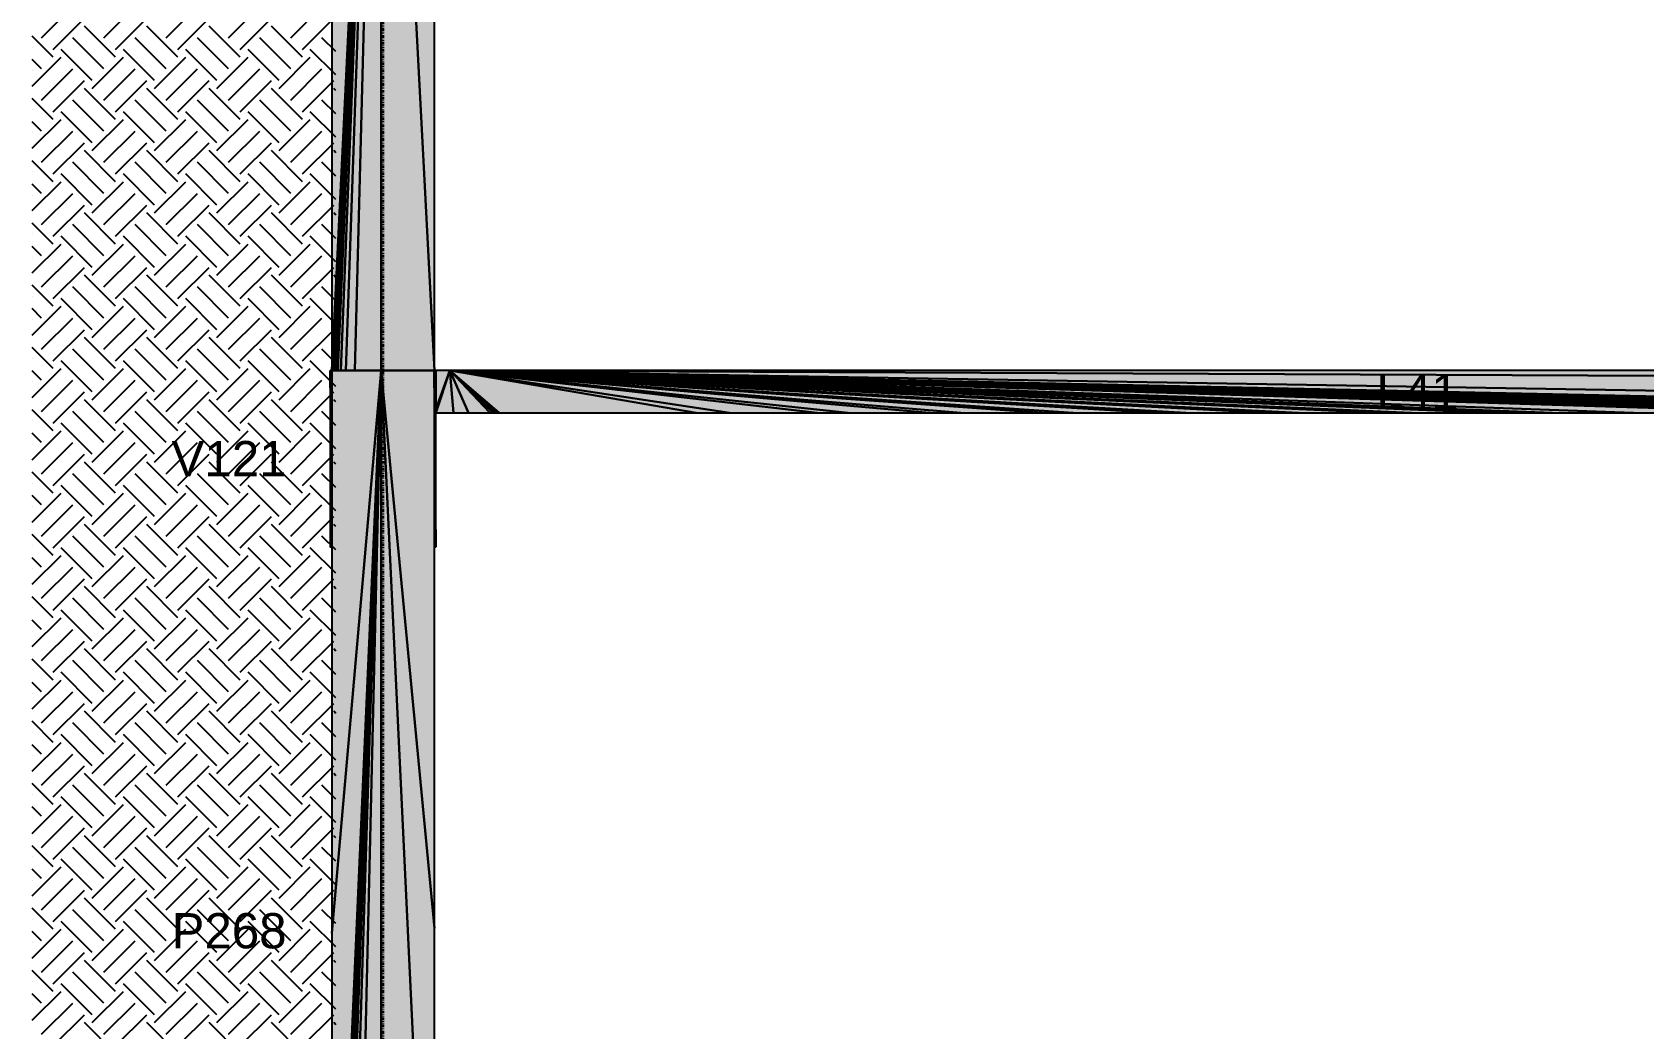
# Model space of a CAD drawing. Extents: x 37185 to 43130, y -8131 to -3926.
# Drawn here: x 40310.1 to 40614.9, y -6174.2 to -5985.7 of the extents above; entities that cross this region are included whole.
import ezdxf

# ---------------------------------------------------------------- set-up
doc = ezdxf.new("R2010")
doc.units = 0
doc.header["$MEASUREMENT"] = 0
doc.linetypes.add('ESTILO_TQS_0004', pattern=[1.12, 0.5, -0.2, 0.01, -0.2, 0.01, -0.2])
for name, color, linetype in [('47', 15, 'CONTINUOUS'), ('52', 3, 'CONTINUOUS'), ('70', 160, 'CONTINUOUS'), ('74', 2, 'CONTINUOUS'), ('96', 252, 'CONTINUOUS')]:
    doc.layers.add(name, color=color, linetype=linetype)
doc.styles.add('TQS_ARIAL', font='arial.ttf')

msp = doc.modelspace()

# ---------------------------------------------------------------- linework, layer by layer
at = {"layer": '47', "linetype": 'Continuous'}
for p, q in [((40311.91, -5986.73), (40317.8, -5980.84)), ((40323.7, -5986.73), (40329.59, -5980.84)), ((40335.48, -5986.73), (40341.37, -5980.84)), ((40347.27, -5986.73), (40353.16, -5980.84)), ((40359.05, -5986.73), (40364.94, -5980.84)), ((40314.12, -5988.94), (40320.01, -5983.05)), ((40325.9, -5990.41), (40320.01, -5984.52)), ((40325.9, -5988.94), (40331.8, -5983.05)), ((40337.69, -5990.41), (40331.8, -5984.52)), ((40337.69, -5988.94), (40343.58, -5983.05)), ((40349.48, -5990.41), (40343.58, -5984.52)), ((40349.48, -5988.94), (40355.37, -5983.05)), ((40361.26, -5990.41), (40355.37, -5984.52)), ((40361.26, -5988.94), (40367.15, -5983.05)), ((40314.12, -5990.41), (40310.14, -5986.43)), ((40310.14, -5988.5), (40310.14, -5988.5)), ((40323.7, -5992.62), (40317.8, -5986.73)), ((40335.48, -5992.62), (40329.59, -5986.73)), ((40347.27, -5992.62), (40341.37, -5986.73)), ((40359.05, -5992.62), (40353.16, -5986.73)), ((40367.57, -5989.36), (40364.94, -5986.73)), ((40310.14, -5995.87), (40315.59, -5990.41)), ((40311.91, -5992.62), (40310.14, -5990.85)), ((40321.49, -5994.83), (40315.59, -5988.94)), ((40321.49, -5996.31), (40327.38, -5990.41)), ((40333.27, -5994.83), (40327.38, -5988.94)), ((40333.27, -5996.31), (40339.16, -5990.41)), ((40345.06, -5994.83), (40339.16, -5988.94)), ((40345.06, -5996.31), (40350.95, -5990.41)), ((40356.84, -5994.83), (40350.95, -5988.94)), ((40356.84, -5996.31), (40362.73, -5990.41)), ((40367.57, -5993.78), (40362.73, -5988.94)), ((40310.14, -5992.92), (40310.14, -5992.92)), ((40311.91, -5998.52), (40317.8, -5992.62)), ((40314.12, -6000.73), (40320.01, -5994.83)), ((40323.7, -5998.52), (40329.59, -5992.62)), ((40325.9, -6000.73), (40331.8, -5994.83)), ((40335.48, -5998.52), (40341.37, -5992.62)), ((40337.69, -6000.73), (40343.58, -5994.83)), ((40347.27, -5998.52), (40353.16, -5992.62)), ((40349.48, -6000.73), (40355.37, -5994.83)), ((40359.05, -5998.52), (40364.94, -5992.62)), ((40361.26, -6000.73), (40367.15, -5994.83)), ((40325.9, -6002.2), (40320.01, -5996.31)), ((40337.69, -6002.2), (40331.8, -5996.31)), ((40349.48, -6002.2), (40343.58, -5996.31)), ((40361.26, -6002.2), (40355.37, -5996.31)), ((40367.57, -5996.72), (40367.15, -5996.31)), ((40314.12, -6002.2), (40310.14, -5998.22)), ((40310.14, -6000.29), (40310.14, -6000.29)), ((40321.49, -6006.62), (40315.59, -6000.73)), ((40323.7, -6004.41), (40317.8, -5998.52)), ((40333.27, -6006.62), (40327.38, -6000.73)), ((40335.48, -6004.41), (40329.59, -5998.52)), ((40345.06, -6006.62), (40339.16, -6000.73)), ((40347.27, -6004.41), (40341.37, -5998.52)), ((40356.84, -6006.62), (40350.95, -6000.73)), ((40359.05, -6004.41), (40353.16, -5998.52)), ((40367.57, -6005.56), (40362.73, -6000.73)), ((40367.57, -6001.14), (40364.94, -5998.52)), ((40310.14, -6007.65), (40315.59, -6002.2)), ((40311.91, -6004.41), (40310.14, -6002.64)), ((40321.49, -6008.09), (40327.38, -6002.2)), ((40333.27, -6008.09), (40339.16, -6002.2)), ((40345.06, -6008.09), (40350.95, -6002.2)), ((40356.84, -6008.09), (40362.73, -6002.2)), ((40310.14, -6004.71), (40310.14, -6004.71)), ((40311.91, -6010.3), (40317.8, -6004.41)), ((40314.12, -6012.51), (40320.01, -6006.62)), ((40323.7, -6010.3), (40329.59, -6004.41)), ((40325.9, -6012.51), (40331.8, -6006.62)), ((40335.48, -6010.3), (40341.37, -6004.41)), ((40337.69, -6012.51), (40343.58, -6006.62)), ((40347.27, -6010.3), (40353.16, -6004.41)), ((40349.48, -6012.51), (40355.37, -6006.62)), ((40359.05, -6010.3), (40364.94, -6004.41)), ((40361.26, -6012.51), (40367.15, -6006.62)), ((40314.12, -6013.98), (40310.14, -6010)), ((40325.9, -6013.98), (40320.01, -6008.09)), ((40337.69, -6013.98), (40331.8, -6008.09)), ((40349.48, -6013.98), (40343.58, -6008.09)), ((40361.26, -6013.98), (40355.37, -6008.09)), ((40367.57, -6008.51), (40367.15, -6008.09)), ((40310.14, -6012.07), (40310.14, -6012.07)), ((40321.49, -6018.4), (40315.59, -6012.51)), ((40323.7, -6016.19), (40317.8, -6010.3)), ((40333.27, -6018.4), (40327.38, -6012.51)), ((40335.48, -6016.19), (40329.59, -6010.3)), ((40345.06, -6018.4), (40339.16, -6012.51)), ((40347.27, -6016.19), (40341.37, -6010.3)), ((40356.84, -6018.4), (40350.95, -6012.51)), ((40359.05, -6016.19), (40353.16, -6010.3)), ((40367.57, -6017.35), (40362.73, -6012.51)), ((40367.57, -6012.93), (40364.94, -6010.3)), ((40310.14, -6019.44), (40315.59, -6013.98)), ((40311.91, -6016.19), (40310.14, -6014.42)), ((40311.91, -6022.09), (40317.8, -6016.19)), ((40321.49, -6019.88), (40327.38, -6013.98)), ((40323.7, -6022.09), (40329.59, -6016.19)), ((40333.27, -6019.88), (40339.16, -6013.98)), ((40335.48, -6022.09), (40341.37, -6016.19)), ((40345.06, -6019.88), (40350.95, -6013.98)), ((40347.27, -6022.09), (40353.16, -6016.19)), ((40356.84, -6019.88), (40362.73, -6013.98)), ((40359.05, -6022.09), (40364.94, -6016.19)), ((40310.14, -6016.49), (40310.14, -6016.49)), ((40314.12, -6024.3), (40320.01, -6018.4)), ((40325.9, -6024.3), (40331.8, -6018.4)), ((40337.69, -6024.3), (40343.58, -6018.4)), ((40349.48, -6024.3), (40355.37, -6018.4)), ((40361.26, -6024.3), (40367.15, -6018.4)), ((40314.12, -6025.77), (40310.14, -6021.79)), ((40323.7, -6027.98), (40317.8, -6022.09)), ((40325.9, -6025.77), (40320.01, -6019.88)), ((40335.48, -6027.98), (40329.59, -6022.09)), ((40337.69, -6025.77), (40331.8, -6019.88)), ((40347.27, -6027.98), (40341.37, -6022.09)), ((40349.48, -6025.77), (40343.58, -6019.88)), ((40359.05, -6027.98), (40353.16, -6022.09)), ((40361.26, -6025.77), (40355.37, -6019.88)), ((40367.57, -6024.71), (40364.94, -6022.09)), ((40367.57, -6020.29), (40367.15, -6019.88)), ((40310.14, -6023.86), (40310.14, -6023.86)), ((40321.49, -6030.19), (40315.59, -6024.3)), ((40333.27, -6030.19), (40327.38, -6024.3)), ((40345.06, -6030.19), (40339.16, -6024.3)), ((40356.84, -6030.19), (40350.95, -6024.3)), ((40367.57, -6029.13), (40362.73, -6024.3)), ((40310.14, -6031.22), (40315.59, -6025.77)), ((40311.91, -6027.98), (40310.14, -6026.21)), ((40310.14, -6028.28), (40310.14, -6028.28)), ((40311.91, -6033.87), (40317.8, -6027.98)), ((40321.49, -6031.66), (40327.38, -6025.77)), ((40323.7, -6033.87), (40329.59, -6027.98)), ((40333.27, -6031.66), (40339.16, -6025.77)), ((40335.48, -6033.87), (40341.37, -6027.98)), ((40345.06, -6031.66), (40350.95, -6025.77)), ((40347.27, -6033.87), (40353.16, -6027.98)), ((40356.84, -6031.66), (40362.73, -6025.77)), ((40359.05, -6033.87), (40364.94, -6027.98)), ((40314.12, -6036.08), (40320.01, -6030.19)), ((40325.9, -6036.08), (40331.8, -6030.19)), ((40337.69, -6036.08), (40343.58, -6030.19)), ((40349.48, -6036.08), (40355.37, -6030.19)), ((40361.26, -6036.08), (40367.15, -6030.19)), ((40314.12, -6037.55), (40310.14, -6033.57)), ((40323.7, -6039.76), (40317.8, -6033.87)), ((40325.9, -6037.55), (40320.01, -6031.66)), ((40335.48, -6039.76), (40329.59, -6033.87)), ((40337.69, -6037.55), (40331.8, -6031.66)), ((40347.27, -6039.76), (40341.37, -6033.87)), ((40349.48, -6037.55), (40343.58, -6031.66)), ((40359.05, -6039.76), (40353.16, -6033.87)), ((40361.26, -6037.55), (40355.37, -6031.66)), ((40367.57, -6036.5), (40364.94, -6033.87)), ((40367.57, -6032.08), (40367.15, -6031.66)), ((40310.14, -6035.64), (40310.14, -6035.64)), ((40310.14, -6043.01), (40315.59, -6037.55)), ((40321.49, -6041.97), (40315.59, -6036.08)), ((40321.49, -6043.45), (40327.38, -6037.55)), ((40333.27, -6041.97), (40327.38, -6036.08)), ((40333.27, -6043.45), (40339.16, -6037.55)), ((40345.06, -6041.97), (40339.16, -6036.08)), ((40345.06, -6043.45), (40350.95, -6037.55)), ((40356.84, -6041.97), (40350.95, -6036.08)), ((40356.84, -6043.45), (40362.73, -6037.55)), ((40367.57, -6040.92), (40362.73, -6036.08)), ((40311.91, -6039.76), (40310.14, -6037.99)), ((40310.14, -6040.06), (40310.14, -6040.06)), ((40311.91, -6045.66), (40317.8, -6039.76)), ((40323.7, -6045.66), (40329.59, -6039.76)), ((40335.48, -6045.66), (40341.37, -6039.76)), ((40347.27, -6045.66), (40353.16, -6039.76)), ((40359.05, -6045.66), (40364.94, -6039.76)), ((40314.12, -6047.87), (40320.01, -6041.97)), ((40325.9, -6049.34), (40320.01, -6043.45)), ((40325.9, -6047.87), (40331.8, -6041.97)), ((40337.69, -6049.34), (40331.8, -6043.45)), ((40337.69, -6047.87), (40343.58, -6041.97)), ((40349.48, -6049.34), (40343.58, -6043.45)), ((40349.48, -6047.87), (40355.37, -6041.97)), ((40361.26, -6049.34), (40355.37, -6043.45)), ((40361.26, -6047.87), (40367.15, -6041.97)), ((40367.57, -6043.86), (40367.15, -6043.45)), ((40314.12, -6049.34), (40310.14, -6045.36)), ((40323.7, -6051.55), (40317.8, -6045.66)), ((40335.48, -6051.55), (40329.59, -6045.66)), ((40347.27, -6051.55), (40341.37, -6045.66)), ((40359.05, -6051.55), (40353.16, -6045.66)), ((40367.57, -6048.28), (40364.94, -6045.66)), ((40310.14, -6047.43), (40310.14, -6047.43)), ((40310.14, -6054.79), (40315.59, -6049.34)), ((40311.91, -6051.55), (40310.14, -6049.78)), ((40321.49, -6053.76), (40315.59, -6047.87)), ((40321.49, -6055.23), (40327.38, -6049.34)), ((40333.27, -6053.76), (40327.38, -6047.87)), ((40333.27, -6055.23), (40339.16, -6049.34)), ((40345.06, -6053.76), (40339.16, -6047.87)), ((40345.06, -6055.23), (40350.95, -6049.34)), ((40356.84, -6053.76), (40350.95, -6047.87)), ((40356.84, -6055.23), (40362.73, -6049.34)), ((40367.57, -6052.7), (40362.73, -6047.87)), ((40310.14, -6051.85), (40310.14, -6051.85)), ((40311.91, -6057.44), (40317.8, -6051.55)), ((40323.7, -6057.44), (40329.59, -6051.55)), ((40335.48, -6057.44), (40341.37, -6051.55)), ((40347.27, -6057.44), (40353.16, -6051.55)), ((40359.05, -6057.44), (40364.94, -6051.55)), ((40314.12, -6059.65), (40320.01, -6053.76)), ((40325.9, -6061.12), (40320.01, -6055.23)), ((40325.9, -6059.65), (40331.8, -6053.76)), ((40337.69, -6061.12), (40331.8, -6055.23)), ((40337.69, -6059.65), (40343.58, -6053.76)), ((40349.48, -6061.12), (40343.58, -6055.23)), ((40349.48, -6059.65), (40355.37, -6053.76)), ((40361.26, -6061.12), (40355.37, -6055.23)), ((40361.26, -6059.65), (40367.15, -6053.76)), ((40367.57, -6055.65), (40367.15, -6055.23)), ((40314.12, -6061.12), (40310.14, -6057.14)), ((40323.7, -6063.33), (40317.8, -6057.44)), ((40335.48, -6063.33), (40329.59, -6057.44)), ((40347.27, -6063.33), (40341.37, -6057.44)), ((40359.05, -6063.33), (40353.16, -6057.44)), ((40367.57, -6060.07), (40364.94, -6057.44)), ((40310.14, -6059.21), (40310.14, -6059.21)), ((40310.14, -6066.58), (40315.59, -6061.12)), ((40311.91, -6063.33), (40310.14, -6061.56)), ((40321.49, -6065.54), (40315.59, -6059.65)), ((40321.49, -6067.02), (40327.38, -6061.12)), ((40333.27, -6065.54), (40327.38, -6059.65)), ((40333.27, -6067.02), (40339.16, -6061.12)), ((40345.06, -6065.54), (40339.16, -6059.65)), ((40345.06, -6067.02), (40350.95, -6061.12)), ((40356.84, -6065.54), (40350.95, -6059.65)), ((40356.84, -6067.02), (40362.73, -6061.12)), ((40367.57, -6064.49), (40362.73, -6059.65)), ((40310.14, -6063.63), (40310.14, -6063.63)), ((40311.91, -6069.23), (40317.8, -6063.33)), ((40323.7, -6069.23), (40329.59, -6063.33)), ((40335.48, -6069.23), (40341.37, -6063.33)), ((40347.27, -6069.23), (40353.16, -6063.33)), ((40359.05, -6069.23), (40364.94, -6063.33)), ((40314.12, -6071.44), (40320.01, -6065.54)), ((40325.9, -6072.91), (40320.01, -6067.02)), ((40325.9, -6071.44), (40331.8, -6065.54)), ((40337.69, -6072.91), (40331.8, -6067.02)), ((40337.69, -6071.44), (40343.58, -6065.54)), ((40349.48, -6072.91), (40343.58, -6067.02)), ((40349.48, -6071.44), (40355.37, -6065.54)), ((40361.26, -6072.91), (40355.37, -6067.02)), ((40361.26, -6071.44), (40367.15, -6065.54)), ((40367.57, -6067.43), (40367.15, -6067.02)), ((40314.12, -6072.91), (40310.14, -6068.93)), ((40310.14, -6071), (40310.14, -6071)), ((40323.7, -6075.12), (40317.8, -6069.23)), ((40335.48, -6075.12), (40329.59, -6069.23)), ((40347.27, -6075.12), (40341.37, -6069.23)), ((40359.05, -6075.12), (40353.16, -6069.23)), ((40367.57, -6071.85), (40364.94, -6069.23)), ((40310.14, -6078.36), (40315.59, -6072.91)), ((40311.91, -6075.12), (40310.14, -6073.35)), ((40321.49, -6077.33), (40315.59, -6071.44)), ((40321.49, -6078.8), (40327.38, -6072.91)), ((40333.27, -6077.33), (40327.38, -6071.44)), ((40333.27, -6078.8), (40339.16, -6072.91)), ((40345.06, -6077.33), (40339.16, -6071.44)), ((40345.06, -6078.8), (40350.95, -6072.91)), ((40356.84, -6077.33), (40350.95, -6071.44)), ((40356.84, -6078.8), (40362.73, -6072.91)), ((40367.57, -6076.27), (40362.73, -6071.44)), ((40310.14, -6075.42), (40310.14, -6075.42)), ((40311.91, -6081.01), (40317.8, -6075.12)), ((40323.7, -6081.01), (40329.59, -6075.12)), ((40335.48, -6081.01), (40341.37, -6075.12)), ((40347.27, -6081.01), (40353.16, -6075.12)), ((40359.05, -6081.01), (40364.94, -6075.12)), ((40314.12, -6083.22), (40320.01, -6077.33)), ((40325.9, -6084.69), (40320.01, -6078.8)), ((40325.9, -6083.22), (40331.8, -6077.33)), ((40337.69, -6084.69), (40331.8, -6078.8)), ((40337.69, -6083.22), (40343.58, -6077.33)), ((40349.48, -6084.69), (40343.58, -6078.8)), ((40349.48, -6083.22), (40355.37, -6077.33)), ((40361.26, -6084.69), (40355.37, -6078.8)), ((40361.26, -6083.22), (40367.15, -6077.33)), ((40367.57, -6079.22), (40367.15, -6078.8)), ((40314.12, -6084.69), (40310.14, -6080.71)), ((40310.14, -6082.78), (40310.14, -6082.78)), ((40321.49, -6089.11), (40315.59, -6083.22)), ((40323.7, -6086.9), (40317.8, -6081.01)), ((40333.27, -6089.11), (40327.38, -6083.22)), ((40335.48, -6086.9), (40329.59, -6081.01)), ((40345.06, -6089.11), (40339.16, -6083.22)), ((40347.27, -6086.9), (40341.37, -6081.01)), ((40356.84, -6089.11), (40350.95, -6083.22)), ((40359.05, -6086.9), (40353.16, -6081.01)), ((40367.57, -6088.06), (40362.73, -6083.22)), ((40367.57, -6083.64), (40364.94, -6081.01)), ((40310.14, -6090.15), (40315.59, -6084.69)), ((40311.91, -6086.9), (40310.14, -6085.13)), ((40321.49, -6090.59), (40327.38, -6084.69)), ((40333.27, -6090.59), (40339.16, -6084.69)), ((40345.06, -6090.59), (40350.95, -6084.69)), ((40356.84, -6090.59), (40362.73, -6084.69)), ((40310.14, -6087.2), (40310.14, -6087.2)), ((40311.91, -6092.8), (40317.8, -6086.9)), ((40314.12, -6095.01), (40320.01, -6089.11)), ((40323.7, -6092.8), (40329.59, -6086.9)), ((40325.9, -6095.01), (40331.8, -6089.11)), ((40335.48, -6092.8), (40341.37, -6086.9)), ((40337.69, -6095.01), (40343.58, -6089.11)), ((40347.27, -6092.8), (40353.16, -6086.9)), ((40349.48, -6095.01), (40355.37, -6089.11)), ((40359.05, -6092.8), (40364.94, -6086.9)), ((40361.26, -6095.01), (40367.15, -6089.11)), ((40325.9, -6096.48), (40320.01, -6090.59)), ((40337.69, -6096.48), (40331.8, -6090.59)), ((40349.48, -6096.48), (40343.58, -6090.59)), ((40361.26, -6096.48), (40355.37, -6090.59)), ((40367.57, -6091), (40367.15, -6090.59)), ((40314.12, -6096.48), (40310.14, -6092.5)), ((40310.14, -6094.57), (40310.14, -6094.57)), ((40321.49, -6100.9), (40315.59, -6095.01)), ((40323.7, -6098.69), (40317.8, -6092.8)), ((40333.27, -6100.9), (40327.38, -6095.01)), ((40335.48, -6098.69), (40329.59, -6092.8)), ((40345.06, -6100.9), (40339.16, -6095.01)), ((40347.27, -6098.69), (40341.37, -6092.8)), ((40356.84, -6100.9), (40350.95, -6095.01)), ((40359.05, -6098.69), (40353.16, -6092.8)), ((40367.57, -6099.84), (40362.73, -6095.01)), ((40367.57, -6095.42), (40364.94, -6092.8)), ((40310.14, -6101.93), (40315.59, -6096.48)), ((40311.91, -6098.69), (40310.14, -6096.92)), ((40321.49, -6102.37), (40327.38, -6096.48)), ((40333.27, -6102.37), (40339.16, -6096.48)), ((40345.06, -6102.37), (40350.95, -6096.48)), ((40356.84, -6102.37), (40362.73, -6096.48)), ((40310.14, -6098.99), (40310.14, -6098.99)), ((40311.91, -6104.58), (40317.8, -6098.69)), ((40314.12, -6106.79), (40320.01, -6100.9)), ((40323.7, -6104.58), (40329.59, -6098.69)), ((40325.9, -6106.79), (40331.8, -6100.9)), ((40335.48, -6104.58), (40341.37, -6098.69)), ((40337.69, -6106.79), (40343.58, -6100.9)), ((40347.27, -6104.58), (40353.16, -6098.69)), ((40349.48, -6106.79), (40355.37, -6100.9)), ((40359.05, -6104.58), (40364.94, -6098.69)), ((40361.26, -6106.79), (40367.15, -6100.9)), ((40314.12, -6108.26), (40310.14, -6104.28)), ((40323.7, -6110.47), (40317.8, -6104.58)), ((40325.9, -6108.26), (40320.01, -6102.37)), ((40335.48, -6110.47), (40329.59, -6104.58)), ((40337.69, -6108.26), (40331.8, -6102.37)), ((40347.27, -6110.47), (40341.37, -6104.58)), ((40349.48, -6108.26), (40343.58, -6102.37)), ((40359.05, -6110.47), (40353.16, -6104.58)), ((40361.26, -6108.26), (40355.37, -6102.37)), ((40367.57, -6107.21), (40364.94, -6104.58)), ((40367.57, -6102.79), (40367.15, -6102.37)), ((40310.14, -6106.35), (40310.14, -6106.35)), ((40321.49, -6112.68), (40315.59, -6106.79)), ((40333.27, -6112.68), (40327.38, -6106.79)), ((40345.06, -6112.68), (40339.16, -6106.79)), ((40356.84, -6112.68), (40350.95, -6106.79)), ((40367.57, -6111.63), (40362.73, -6106.79)), ((40310.14, -6113.72), (40315.59, -6108.26)), ((40311.91, -6110.47), (40310.14, -6108.7)), ((40311.91, -6116.37), (40317.8, -6110.47)), ((40321.49, -6114.16), (40327.38, -6108.26)), ((40323.7, -6116.37), (40329.59, -6110.47)), ((40333.27, -6114.16), (40339.16, -6108.26)), ((40335.48, -6116.37), (40341.37, -6110.47)), ((40345.06, -6114.16), (40350.95, -6108.26)), ((40347.27, -6116.37), (40353.16, -6110.47)), ((40356.84, -6114.16), (40362.73, -6108.26)), ((40359.05, -6116.37), (40364.94, -6110.47)), ((40310.14, -6110.77), (40310.14, -6110.77)), ((40314.12, -6118.58), (40320.01, -6112.68)), ((40325.9, -6118.58), (40331.8, -6112.68)), ((40337.69, -6118.58), (40343.58, -6112.68)), ((40349.48, -6118.58), (40355.37, -6112.68)), ((40361.26, -6118.58), (40367.15, -6112.68)), ((40314.12, -6120.05), (40310.14, -6116.07)), ((40323.7, -6122.26), (40317.8, -6116.37)), ((40325.9, -6120.05), (40320.01, -6114.16)), ((40335.48, -6122.26), (40329.59, -6116.37)), ((40337.69, -6120.05), (40331.8, -6114.16)), ((40347.27, -6122.26), (40341.37, -6116.37)), ((40349.48, -6120.05), (40343.58, -6114.16)), ((40359.05, -6122.26), (40353.16, -6116.37)), ((40361.26, -6120.05), (40355.37, -6114.16)), ((40367.57, -6118.99), (40364.94, -6116.37)), ((40367.57, -6114.57), (40367.15, -6114.16)), ((40310.14, -6118.14), (40310.14, -6118.14)), ((40321.49, -6124.47), (40315.59, -6118.58)), ((40333.27, -6124.47), (40327.38, -6118.58)), ((40345.06, -6124.47), (40339.16, -6118.58)), ((40356.84, -6124.47), (40350.95, -6118.58)), ((40367.57, -6123.41), (40362.73, -6118.58)), ((40310.14, -6125.5), (40315.59, -6120.05)), ((40311.91, -6122.26), (40310.14, -6120.49)), ((40310.14, -6122.56), (40310.14, -6122.56)), ((40311.91, -6128.15), (40317.8, -6122.26)), ((40321.49, -6125.94), (40327.38, -6120.05)), ((40323.7, -6128.15), (40329.59, -6122.26)), ((40333.27, -6125.94), (40339.16, -6120.05)), ((40335.48, -6128.15), (40341.37, -6122.26)), ((40345.06, -6125.94), (40350.95, -6120.05)), ((40347.27, -6128.15), (40353.16, -6122.26)), ((40356.84, -6125.94), (40362.73, -6120.05)), ((40359.05, -6128.15), (40364.94, -6122.26)), ((40314.12, -6130.36), (40320.01, -6124.47)), ((40325.9, -6131.84), (40320.01, -6125.94)), ((40325.9, -6130.36), (40331.8, -6124.47)), ((40337.69, -6131.84), (40331.8, -6125.94)), ((40337.69, -6130.36), (40343.58, -6124.47)), ((40349.48, -6131.84), (40343.58, -6125.94)), ((40349.48, -6130.36), (40355.37, -6124.47)), ((40361.26, -6131.84), (40355.37, -6125.94)), ((40361.26, -6130.36), (40367.15, -6124.47)), ((40367.57, -6126.36), (40367.15, -6125.94)), ((40314.12, -6131.84), (40310.14, -6127.85)), ((40323.7, -6134.04), (40317.8, -6128.15)), ((40335.48, -6134.04), (40329.59, -6128.15)), ((40347.27, -6134.04), (40341.37, -6128.15)), ((40359.05, -6134.04), (40353.16, -6128.15)), ((40367.57, -6130.78), (40364.94, -6128.15)), ((40310.14, -6129.92), (40310.14, -6129.92)), ((40310.14, -6137.29), (40315.59, -6131.84)), ((40321.49, -6136.25), (40315.59, -6130.36)), ((40321.49, -6137.73), (40327.38, -6131.84)), ((40333.27, -6136.25), (40327.38, -6130.36)), ((40333.27, -6137.73), (40339.16, -6131.84)), ((40345.06, -6136.25), (40339.16, -6130.36)), ((40345.06, -6137.73), (40350.95, -6131.84)), ((40356.84, -6136.25), (40350.95, -6130.36)), ((40356.84, -6137.73), (40362.73, -6131.84)), ((40367.57, -6135.2), (40362.73, -6130.36)), ((40311.91, -6134.04), (40310.14, -6132.27)), ((40310.14, -6134.34), (40310.14, -6134.34)), ((40311.91, -6139.94), (40317.8, -6134.04)), ((40323.7, -6139.94), (40329.59, -6134.04)), ((40335.48, -6139.94), (40341.37, -6134.04)), ((40347.27, -6139.94), (40353.16, -6134.04)), ((40359.05, -6139.94), (40364.94, -6134.04)), ((40314.12, -6142.15), (40320.01, -6136.25)), ((40325.9, -6143.62), (40320.01, -6137.73)), ((40325.9, -6142.15), (40331.8, -6136.25)), ((40337.69, -6143.62), (40331.8, -6137.73)), ((40337.69, -6142.15), (40343.58, -6136.25)), ((40349.48, -6143.62), (40343.58, -6137.73)), ((40349.48, -6142.15), (40355.37, -6136.25)), ((40361.26, -6143.62), (40355.37, -6137.73)), ((40361.26, -6142.15), (40367.15, -6136.25)), ((40367.57, -6138.14), (40367.15, -6137.73)), ((40314.12, -6143.62), (40310.14, -6139.64)), ((40323.7, -6145.83), (40317.8, -6139.94)), ((40335.48, -6145.83), (40329.59, -6139.94)), ((40347.27, -6145.83), (40341.37, -6139.94)), ((40359.05, -6145.83), (40353.16, -6139.94)), ((40367.57, -6142.56), (40364.94, -6139.94)), ((40310.14, -6141.71), (40310.14, -6141.71)), ((40310.14, -6149.07), (40315.59, -6143.62)), ((40311.91, -6145.83), (40310.14, -6144.06)), ((40321.49, -6148.04), (40315.59, -6142.15)), ((40321.49, -6149.51), (40327.38, -6143.62)), ((40333.27, -6148.04), (40327.38, -6142.15)), ((40333.27, -6149.51), (40339.16, -6143.62)), ((40345.06, -6148.04), (40339.16, -6142.15)), ((40345.06, -6149.51), (40350.95, -6143.62)), ((40356.84, -6148.04), (40350.95, -6142.15)), ((40356.84, -6149.51), (40362.73, -6143.62)), ((40367.57, -6146.98), (40362.73, -6142.15)), ((40310.14, -6146.13), (40310.14, -6146.13)), ((40311.91, -6151.72), (40317.8, -6145.83)), ((40323.7, -6151.72), (40329.59, -6145.83)), ((40335.48, -6151.72), (40341.37, -6145.83)), ((40347.27, -6151.72), (40353.16, -6145.83)), ((40359.05, -6151.72), (40364.94, -6145.83)), ((40314.12, -6153.93), (40320.01, -6148.04)), ((40325.9, -6155.41), (40320.01, -6149.51)), ((40325.9, -6153.93), (40331.8, -6148.04)), ((40337.69, -6155.41), (40331.8, -6149.51)), ((40337.69, -6153.93), (40343.58, -6148.04)), ((40349.48, -6155.41), (40343.58, -6149.51)), ((40349.48, -6153.93), (40355.37, -6148.04)), ((40361.26, -6155.41), (40355.37, -6149.51)), ((40361.26, -6153.93), (40367.15, -6148.04)), ((40367.57, -6149.93), (40367.15, -6149.51)), ((40314.12, -6155.41), (40310.14, -6151.42)), ((40323.7, -6157.61), (40317.8, -6151.72)), ((40335.48, -6157.61), (40329.59, -6151.72)), ((40347.27, -6157.61), (40341.37, -6151.72)), ((40359.05, -6157.61), (40353.16, -6151.72)), ((40367.57, -6154.35), (40364.94, -6151.72)), ((40310.14, -6153.49), (40310.14, -6153.49)), ((40310.14, -6160.86), (40315.59, -6155.41)), ((40311.91, -6157.61), (40310.14, -6155.84)), ((40321.49, -6159.82), (40315.59, -6153.93)), ((40321.49, -6161.3), (40327.38, -6155.41)), ((40333.27, -6159.82), (40327.38, -6153.93)), ((40333.27, -6161.3), (40339.16, -6155.41)), ((40345.06, -6159.82), (40339.16, -6153.93)), ((40345.06, -6161.3), (40350.95, -6155.41)), ((40356.84, -6159.82), (40350.95, -6153.93)), ((40356.84, -6161.3), (40362.73, -6155.41)), ((40367.57, -6158.77), (40362.73, -6153.93)), ((40310.14, -6157.91), (40310.14, -6157.91)), ((40311.91, -6163.51), (40317.8, -6157.61)), ((40323.7, -6163.51), (40329.59, -6157.61)), ((40335.48, -6163.51), (40341.37, -6157.61)), ((40347.27, -6163.51), (40353.16, -6157.61)), ((40359.05, -6163.51), (40364.94, -6157.61)), ((40314.12, -6165.72), (40320.01, -6159.82)), ((40325.9, -6167.19), (40320.01, -6161.3)), ((40325.9, -6165.72), (40331.8, -6159.82)), ((40337.69, -6167.19), (40331.8, -6161.3)), ((40337.69, -6165.72), (40343.58, -6159.82)), ((40349.48, -6167.19), (40343.58, -6161.3)), ((40349.48, -6165.72), (40355.37, -6159.82)), ((40361.26, -6167.19), (40355.37, -6161.3)), ((40361.26, -6165.72), (40367.15, -6159.82)), ((40367.57, -6161.71), (40367.15, -6161.3)), ((40314.12, -6167.19), (40310.14, -6163.21)), ((40310.14, -6165.28), (40310.14, -6165.28)), ((40323.7, -6169.4), (40317.8, -6163.51)), ((40335.48, -6169.4), (40329.59, -6163.51)), ((40347.27, -6169.4), (40341.37, -6163.51)), ((40359.05, -6169.4), (40353.16, -6163.51)), ((40367.57, -6166.13), (40364.94, -6163.51)), ((40310.14, -6172.64), (40315.59, -6167.19)), ((40311.91, -6169.4), (40310.14, -6167.63)), ((40321.49, -6171.61), (40315.59, -6165.72)), ((40321.49, -6173.08), (40327.38, -6167.19)), ((40333.27, -6171.61), (40327.38, -6165.72)), ((40333.27, -6173.08), (40339.16, -6167.19)), ((40345.06, -6171.61), (40339.16, -6165.72)), ((40345.06, -6173.08), (40350.95, -6167.19)), ((40356.84, -6171.61), (40350.95, -6165.72)), ((40356.84, -6173.08), (40362.73, -6167.19)), ((40367.57, -6170.55), (40362.73, -6165.72)), ((40310.14, -6169.7), (40310.14, -6169.7)), ((40311.91, -6175.29), (40317.8, -6169.4)), ((40314.12, -6177.5), (40320.01, -6171.61)), ((40323.7, -6175.29), (40329.59, -6169.4)), ((40325.9, -6177.5), (40331.8, -6171.61)), ((40335.48, -6175.29), (40341.37, -6169.4)), ((40337.69, -6177.5), (40343.58, -6171.61)), ((40347.27, -6175.29), (40353.16, -6169.4)), ((40349.48, -6177.5), (40355.37, -6171.61)), ((40359.05, -6175.29), (40364.94, -6169.4)), ((40361.26, -6177.5), (40367.15, -6171.61)), ((40325.9, -6178.98), (40320.01, -6173.08)), ((40337.69, -6178.98), (40331.8, -6173.08)), ((40349.48, -6178.98), (40343.58, -6173.08)), ((40361.26, -6178.98), (40355.37, -6173.08)), ((40367.57, -6173.5), (40367.15, -6173.08))]:
    msp.add_line(p, q, dxfattribs=at)
at = {"layer": '52', "linetype": 'Continuous'}
for points in [[(40366.8, -5891.03), (40366.8, -5954.13), (40366.8, -6049.7), (40366.8, -6062.79), (40366.8, -6083.03)], [(40386.19, -6083.03), (40386.19, -6053.48), (40386.19, -6049.98), (40386.19, -6049.94), (40386.19, -6049.7), (40386.19, -5953.27), (40386.19, -5891.03)], [(40366.5, -6049.7), (40366.49, -6083.03)], [(40366.8, -6049.7), (40366.5, -6049.7)], [(40366.83, -6083.03), (40366.83, -6064.53), (40366.83, -6049.7)], [(40386.16, -6049.7), (40386.16, -6068.2), (40386.16, -6083.03)], [(41519.62, -6049.7), (41321.2, -6049.7), (41315.53, -6049.7), (41308.53, -6049.7), (41300.85, -6049.7), (40961.2, -6049.7), (40948.53, -6049.7), (40774.86, -6049.7), (40762.2, -6049.7), (40389.13, -6049.7), (40386.49, -6049.7), (40386.19, -6049.7)], [(40386.49, -6083.03), (40386.49, -6057.7)], [(40386.49, -6057.7), (40389.79, -6057.7), (40392.63, -6057.7), (40396.69, -6057.7), (40397.18, -6057.7), (40397.58, -6057.7), (40397.91, -6057.7), (40398.19, -6057.7), (40398.45, -6057.7), (40435.68, -6057.7), (40441.99, -6057.7), (40458.57, -6057.7), (40464.44, -6057.7), (40479.86, -6057.7), (40485.73, -6057.7), (40501.15, -6057.7), (40507.02, -6057.7), (40522.45, -6057.7), (40528.31, -6057.7), (40543.74, -6057.7), (40549.61, -6057.7), (40565.03, -6057.7), (40570.9, -6057.7), (40586.32, -6057.7), (40591.7, -6057.7), (40597.56, -6057.7), (40612.99, -6057.7), (40646.11, -6057.7)], [(40366.49, -6083.03), (40366.8, -6083.03), (40366.83, -6083.03)], [(40366.8, -6083.03), (40366.8, -6156.18), (40366.8, -6261.7)], [(40386.16, -6083.03), (40386.19, -6083.03), (40386.49, -6083.03), (40386.49, -6083.03)], [(40386.19, -6335.03), (40386.19, -6308.25), (40386.19, -6281.7), (40386.19, -6271.66), (40386.19, -6261.7), (40386.19, -6155.22), (40386.19, -6083.03)]]:
    msp.add_lwpolyline(points, dxfattribs=at)
at = {"layer": '70', "linetype": 'ESTILO_TQS_0004'}
msp.add_line((40376.49, -5399.92), (40376.49, -6361.7), dxfattribs=at)
at = {"layer": '96', "linetype": 'Continuous'}
for points in [[(40376.15, -5857.7), (40366.8, -5954.13), (40366.8, -6049.7), (40376.15, -5857.7)], [(40376.15, -5857.7), (40366.8, -6049.7), (40367.11, -6049.7), (40376.15, -5857.7)], [(40376.15, -5857.7), (40367.11, -6049.7), (40367.48, -6049.7), (40376.15, -5857.7)], [(40376.15, -5857.7), (40367.48, -6049.7), (40367.92, -6049.7), (40376.15, -5857.7)], [(40376.15, -5857.7), (40367.92, -6049.7), (40368.52, -6049.7), (40376.15, -5857.7)], [(40376.15, -5857.7), (40368.52, -6049.7), (40369.44, -6049.7), (40376.15, -5857.7)], [(40376.15, -5857.7), (40369.44, -6049.7), (40371.17, -6049.7), (40376.15, -5857.7)], [(40376.15, -5857.7), (40371.17, -6049.7), (40376.15, -6049.7), (40376.15, -5857.7)], [(40376.15, -5857.7), (40376.15, -6049.7), (40386.19, -6049.7), (40376.15, -5857.7)], [(40376.15, -5857.7), (40386.19, -6049.7), (40386.19, -5953.27), (40376.15, -5857.7)], [(40366.5, -6049.7), (40366.49, -6083.03), (40366.83, -6083.03), (40366.5, -6049.7)], [(40366.5, -6049.7), (40366.83, -6083.03), (40366.83, -6064.53), (40366.5, -6049.7)], [(40366.5, -6049.7), (40366.83, -6064.53), (40366.83, -6049.7), (40366.5, -6049.7)], [(40376.15, -6049.7), (40366.8, -6049.7), (40366.8, -6156.18), (40376.15, -6049.7)], [(40376.15, -6049.7), (40366.8, -6156.18), (40366.8, -6261.7), (40376.15, -6049.7)], [(40376.15, -6049.7), (40366.8, -6261.7), (40367.11, -6261.7), (40376.15, -6049.7)], [(40376.15, -6049.7), (40367.11, -6261.7), (40367.48, -6261.7), (40376.15, -6049.7)], [(40376.15, -6049.7), (40367.48, -6261.7), (40367.92, -6261.7), (40376.15, -6049.7)], [(40376.15, -6049.7), (40367.92, -6261.7), (40368.52, -6261.7), (40376.15, -6049.7)], [(40376.15, -6049.7), (40368.52, -6261.7), (40369.44, -6261.7), (40376.15, -6049.7)], [(40376.15, -6049.7), (40369.44, -6261.7), (40371.17, -6261.7), (40376.15, -6049.7)], [(40376.15, -6049.7), (40371.17, -6261.7), (40376.15, -6261.7), (40376.15, -6049.7)], [(40376.15, -6049.7), (40376.15, -6261.7), (40386.19, -6261.7), (40376.15, -6049.7)], [(40376.15, -6049.7), (40386.19, -6261.7), (40386.19, -6155.22), (40376.15, -6049.7)], [(40376.15, -6049.7), (40386.19, -6155.22), (40386.19, -6049.7), (40376.15, -6049.7)], [(40386.16, -6049.7), (40386.16, -6083.03), (40386.49, -6083.03), (40386.16, -6049.7)], [(40386.16, -6049.7), (40386.49, -6083.03), (40386.49, -6083.03), (40386.16, -6049.7)], [(40386.16, -6049.7), (40386.49, -6083.03), (40386.49, -6052.2), (40386.16, -6049.7)], [(40386.16, -6049.7), (40386.49, -6052.2), (40386.49, -6051.83), (40386.16, -6049.7)], [(40386.16, -6049.7), (40386.49, -6051.83), (40386.49, -6049.7), (40386.16, -6049.7)], [(40389.13, -6049.7), (40386.49, -6049.7), (40386.49, -6057.1), (40389.13, -6049.7)], [(40389.13, -6049.7), (40386.49, -6057.1), (40386.49, -6057.19), (40389.13, -6049.7)], [(40389.13, -6049.7), (40386.49, -6057.19), (40386.49, -6057.7), (40389.13, -6049.7)], [(40389.13, -6049.7), (40386.49, -6057.7), (40389.79, -6057.7), (40389.13, -6049.7)], [(40389.13, -6049.7), (40389.79, -6057.7), (40392.63, -6057.7), (40389.13, -6049.7)], [(40389.13, -6049.7), (40392.63, -6057.7), (40396.69, -6057.7), (40389.13, -6049.7)], [(40389.13, -6049.7), (40396.69, -6057.7), (40397.18, -6057.7), (40389.13, -6049.7)], [(40389.13, -6049.7), (40397.18, -6057.7), (40397.58, -6057.7), (40389.13, -6049.7)], [(40389.13, -6049.7), (40397.58, -6057.7), (40397.91, -6057.7), (40389.13, -6049.7)], [(40389.13, -6049.7), (40397.91, -6057.7), (40398.19, -6057.7), (40389.13, -6049.7)], [(40389.13, -6049.7), (40398.19, -6057.7), (40398.45, -6057.7), (40389.13, -6049.7)], [(40389.13, -6049.7), (40398.45, -6057.7), (40435.68, -6057.7), (40389.13, -6049.7)], [(40389.13, -6049.7), (40435.68, -6057.7), (40441.99, -6057.7), (40389.13, -6049.7)], [(40389.13, -6049.7), (40441.99, -6057.7), (40458.57, -6057.7), (40389.13, -6049.7)], [(40389.13, -6049.7), (40458.57, -6057.7), (40464.44, -6057.7), (40389.13, -6049.7)], [(40389.13, -6049.7), (40464.44, -6057.7), (40479.86, -6057.7), (40389.13, -6049.7)], [(40389.13, -6049.7), (40479.86, -6057.7), (40485.73, -6057.7), (40389.13, -6049.7)], [(40389.13, -6049.7), (40485.73, -6057.7), (40501.15, -6057.7), (40389.13, -6049.7)], [(40389.13, -6049.7), (40501.15, -6057.7), (40507.02, -6057.7), (40389.13, -6049.7)], [(40389.13, -6049.7), (40507.02, -6057.7), (40522.45, -6057.7), (40389.13, -6049.7)], [(40389.13, -6049.7), (40522.45, -6057.7), (40528.31, -6057.7), (40389.13, -6049.7)], [(40389.13, -6049.7), (40528.31, -6057.7), (40543.74, -6057.7), (40389.13, -6049.7)], [(40389.13, -6049.7), (40543.74, -6057.7), (40549.61, -6057.7), (40389.13, -6049.7)], [(40389.13, -6049.7), (40549.61, -6057.7), (40565.03, -6057.7), (40389.13, -6049.7)], [(40389.13, -6049.7), (40565.03, -6057.7), (40570.9, -6057.7), (40389.13, -6049.7)], [(40389.13, -6049.7), (40570.9, -6057.7), (40586.32, -6057.7), (40389.13, -6049.7)], [(40389.13, -6049.7), (40586.32, -6057.7), (40591.7, -6057.7), (40389.13, -6049.7)], [(40389.13, -6049.7), (40591.7, -6057.7), (40597.56, -6057.7), (40389.13, -6049.7)], [(40389.13, -6049.7), (40597.56, -6057.7), (40612.99, -6057.7), (40389.13, -6049.7)], [(40389.13, -6049.7), (40612.99, -6057.7), (40646.11, -6057.7), (40389.13, -6049.7)], [(40389.13, -6049.7), (40646.11, -6057.7), (40651.98, -6057.7), (40389.13, -6049.7)], [(40389.13, -6049.7), (40651.98, -6057.7), (40667.4, -6057.7), (40389.13, -6049.7)], [(40389.13, -6049.7), (40667.4, -6057.7), (40673.27, -6057.7), (40389.13, -6049.7)], [(40389.13, -6049.7), (40673.27, -6057.7), (40688.69, -6057.7), (40389.13, -6049.7)], [(40389.13, -6049.7), (40688.69, -6057.7), (40694.56, -6057.7), (40389.13, -6049.7)], [(40389.13, -6049.7), (40694.56, -6057.7), (40709.99, -6057.7), (40389.13, -6049.7)], [(40389.13, -6049.7), (40709.99, -6057.7), (40715.85, -6057.7), (40389.13, -6049.7)], [(40389.13, -6049.7), (40715.85, -6057.7), (40731.28, -6057.7), (40389.13, -6049.7)], [(40389.13, -6049.7), (40731.28, -6057.7), (40737.15, -6057.7), (40389.13, -6049.7)], [(40389.13, -6049.7), (40737.15, -6057.7), (40752.57, -6057.7), (40389.13, -6049.7)], [(40389.13, -6049.7), (40752.57, -6057.7), (40755.22, -6057.7), (40389.13, -6049.7)], [(40389.13, -6049.7), (40755.22, -6057.7), (40762.2, -6057.7), (40389.13, -6049.7)], [(40389.13, -6049.7), (40762.2, -6057.7), (40762.2, -6055.94), (40389.13, -6049.7)], [(40389.13, -6049.7), (40762.2, -6055.94), (40762.2, -6051.31), (40389.13, -6049.7)], [(40389.13, -6049.7), (40762.2, -6051.31), (40762.2, -6049.7), (40389.13, -6049.7)]]:
    msp.add_lwpolyline(points, dxfattribs=at)
for points in [[(40376.15, -5857.7), (40366.8, -5954.13), (40366.8, -6049.7)], [(40376.15, -5857.7), (40366.8, -6049.7), (40376.15, -5857.7)], [(40376.15, -5857.7), (40366.8, -6049.7), (40367.11, -6049.7)], [(40376.15, -5857.7), (40367.11, -6049.7), (40376.15, -5857.7)], [(40376.15, -5857.7), (40367.11, -6049.7), (40367.48, -6049.7)], [(40376.15, -5857.7), (40367.48, -6049.7), (40376.15, -5857.7)], [(40376.15, -5857.7), (40367.48, -6049.7), (40367.92, -6049.7)], [(40376.15, -5857.7), (40367.92, -6049.7), (40376.15, -5857.7)], [(40376.15, -5857.7), (40367.92, -6049.7), (40368.52, -6049.7)], [(40376.15, -5857.7), (40368.52, -6049.7), (40376.15, -5857.7)], [(40376.15, -5857.7), (40368.52, -6049.7), (40369.44, -6049.7)], [(40376.15, -5857.7), (40369.44, -6049.7), (40376.15, -5857.7)], [(40376.15, -5857.7), (40369.44, -6049.7), (40371.17, -6049.7)], [(40376.15, -5857.7), (40371.17, -6049.7), (40376.15, -5857.7)], [(40376.15, -5857.7), (40371.17, -6049.7), (40376.15, -6049.7)], [(40376.15, -5857.7), (40376.15, -6049.7), (40376.15, -5857.7)], [(40376.15, -5857.7), (40376.15, -6049.7), (40386.19, -6049.7)], [(40376.15, -5857.7), (40386.19, -6049.7), (40376.15, -5857.7)], [(40376.15, -5857.7), (40386.19, -6049.7), (40386.19, -5953.27)], [(40366.5, -6049.7), (40366.49, -6083.03), (40366.83, -6083.03)], [(40366.5, -6049.7), (40366.83, -6083.03), (40366.5, -6049.7)], [(40366.5, -6049.7), (40366.83, -6083.03), (40366.83, -6064.53)], [(40366.5, -6049.7), (40366.83, -6064.53), (40366.5, -6049.7)], [(40366.5, -6049.7), (40366.83, -6064.53), (40366.83, -6049.7)], [(40366.5, -6049.7), (40366.83, -6049.7), (40366.5, -6049.7)], [(40376.15, -6049.7), (40366.8, -6049.7), (40366.8, -6156.18)], [(40376.15, -6049.7), (40366.8, -6156.18), (40376.15, -6049.7)], [(40376.15, -6049.7), (40366.8, -6156.18), (40366.8, -6261.7)], [(40376.15, -6049.7), (40366.8, -6261.7), (40376.15, -6049.7)], [(40376.15, -6049.7), (40366.8, -6261.7), (40367.11, -6261.7)], [(40376.15, -6049.7), (40367.11, -6261.7), (40376.15, -6049.7)], [(40376.15, -6049.7), (40367.11, -6261.7), (40367.48, -6261.7)], [(40376.15, -6049.7), (40367.48, -6261.7), (40376.15, -6049.7)], [(40376.15, -6049.7), (40367.48, -6261.7), (40367.92, -6261.7)], [(40376.15, -6049.7), (40367.92, -6261.7), (40376.15, -6049.7)], [(40376.15, -6049.7), (40367.92, -6261.7), (40368.52, -6261.7)], [(40376.15, -6049.7), (40368.52, -6261.7), (40376.15, -6049.7)], [(40376.15, -6049.7), (40368.52, -6261.7), (40369.44, -6261.7)], [(40376.15, -6049.7), (40369.44, -6261.7), (40376.15, -6049.7)], [(40376.15, -6049.7), (40369.44, -6261.7), (40371.17, -6261.7)], [(40376.15, -6049.7), (40371.17, -6261.7), (40376.15, -6049.7)], [(40376.15, -6049.7), (40371.17, -6261.7), (40376.15, -6261.7)], [(40376.15, -6049.7), (40376.15, -6261.7), (40376.15, -6049.7)], [(40376.15, -6049.7), (40376.15, -6261.7), (40386.19, -6261.7)], [(40376.15, -6049.7), (40386.19, -6261.7), (40376.15, -6049.7)], [(40376.15, -6049.7), (40386.19, -6261.7), (40386.19, -6155.22)], [(40376.15, -6049.7), (40386.19, -6155.22), (40376.15, -6049.7)], [(40376.15, -6049.7), (40386.19, -6155.22), (40386.19, -6049.7)], [(40376.15, -6049.7), (40386.19, -6049.7), (40376.15, -6049.7)], [(40386.16, -6049.7), (40386.16, -6083.03), (40386.49, -6083.03)], [(40386.16, -6049.7), (40386.49, -6083.03), (40386.16, -6049.7)], [(40386.16, -6049.7), (40386.49, -6083.03), (40386.49, -6083.03)], [(40386.16, -6049.7), (40386.49, -6083.03), (40386.16, -6049.7)], [(40386.16, -6049.7), (40386.49, -6083.03), (40386.49, -6052.2)], [(40386.16, -6049.7), (40386.49, -6052.2), (40386.16, -6049.7)], [(40386.16, -6049.7), (40386.49, -6052.2), (40386.49, -6051.83)], [(40386.16, -6049.7), (40386.49, -6051.83), (40386.16, -6049.7)], [(40386.16, -6049.7), (40386.49, -6051.83), (40386.49, -6049.7)], [(40386.16, -6049.7), (40386.49, -6049.7), (40386.16, -6049.7)], [(40389.13, -6049.7), (40386.49, -6049.7), (40386.49, -6057.1)], [(40389.13, -6049.7), (40386.49, -6057.1), (40389.13, -6049.7)], [(40389.13, -6049.7), (40386.49, -6057.1), (40386.49, -6057.19)], [(40389.13, -6049.7), (40386.49, -6057.19), (40389.13, -6049.7)], [(40389.13, -6049.7), (40386.49, -6057.19), (40386.49, -6057.7)], [(40389.13, -6049.7), (40386.49, -6057.7), (40389.13, -6049.7)], [(40389.13, -6049.7), (40386.49, -6057.7), (40389.79, -6057.7)], [(40389.13, -6049.7), (40389.79, -6057.7), (40389.13, -6049.7)], [(40389.13, -6049.7), (40389.79, -6057.7), (40392.63, -6057.7)], [(40389.13, -6049.7), (40392.63, -6057.7), (40389.13, -6049.7)], [(40389.13, -6049.7), (40392.63, -6057.7), (40396.69, -6057.7)], [(40389.13, -6049.7), (40396.69, -6057.7), (40389.13, -6049.7)], [(40389.13, -6049.7), (40396.69, -6057.7), (40397.18, -6057.7)], [(40389.13, -6049.7), (40397.18, -6057.7), (40389.13, -6049.7)], [(40389.13, -6049.7), (40397.18, -6057.7), (40397.58, -6057.7)], [(40389.13, -6049.7), (40397.58, -6057.7), (40389.13, -6049.7)], [(40389.13, -6049.7), (40397.58, -6057.7), (40397.91, -6057.7)], [(40389.13, -6049.7), (40397.91, -6057.7), (40389.13, -6049.7)], [(40389.13, -6049.7), (40397.91, -6057.7), (40398.19, -6057.7)], [(40389.13, -6049.7), (40398.19, -6057.7), (40389.13, -6049.7)], [(40389.13, -6049.7), (40398.19, -6057.7), (40398.45, -6057.7)], [(40389.13, -6049.7), (40398.45, -6057.7), (40389.13, -6049.7)], [(40389.13, -6049.7), (40398.45, -6057.7), (40435.68, -6057.7)], [(40389.13, -6049.7), (40435.68, -6057.7), (40389.13, -6049.7)], [(40389.13, -6049.7), (40435.68, -6057.7), (40441.99, -6057.7)], [(40389.13, -6049.7), (40441.99, -6057.7), (40389.13, -6049.7)], [(40389.13, -6049.7), (40441.99, -6057.7), (40458.57, -6057.7)], [(40389.13, -6049.7), (40458.57, -6057.7), (40389.13, -6049.7)], [(40389.13, -6049.7), (40458.57, -6057.7), (40464.44, -6057.7)], [(40389.13, -6049.7), (40464.44, -6057.7), (40389.13, -6049.7)], [(40389.13, -6049.7), (40464.44, -6057.7), (40479.86, -6057.7)], [(40389.13, -6049.7), (40479.86, -6057.7), (40389.13, -6049.7)], [(40389.13, -6049.7), (40479.86, -6057.7), (40485.73, -6057.7)], [(40389.13, -6049.7), (40485.73, -6057.7), (40389.13, -6049.7)], [(40389.13, -6049.7), (40485.73, -6057.7), (40501.15, -6057.7)], [(40389.13, -6049.7), (40501.15, -6057.7), (40389.13, -6049.7)], [(40389.13, -6049.7), (40501.15, -6057.7), (40507.02, -6057.7)], [(40389.13, -6049.7), (40507.02, -6057.7), (40389.13, -6049.7)], [(40389.13, -6049.7), (40507.02, -6057.7), (40522.45, -6057.7)], [(40389.13, -6049.7), (40522.45, -6057.7), (40389.13, -6049.7)], [(40389.13, -6049.7), (40522.45, -6057.7), (40528.31, -6057.7)], [(40389.13, -6049.7), (40528.31, -6057.7), (40389.13, -6049.7)], [(40389.13, -6049.7), (40528.31, -6057.7), (40543.74, -6057.7)], [(40389.13, -6049.7), (40543.74, -6057.7), (40389.13, -6049.7)], [(40389.13, -6049.7), (40543.74, -6057.7), (40549.61, -6057.7)], [(40389.13, -6049.7), (40549.61, -6057.7), (40389.13, -6049.7)], [(40389.13, -6049.7), (40549.61, -6057.7), (40565.03, -6057.7)], [(40389.13, -6049.7), (40565.03, -6057.7), (40389.13, -6049.7)], [(40389.13, -6049.7), (40565.03, -6057.7), (40570.9, -6057.7)], [(40389.13, -6049.7), (40570.9, -6057.7), (40389.13, -6049.7)], [(40389.13, -6049.7), (40570.9, -6057.7), (40586.32, -6057.7)], [(40389.13, -6049.7), (40586.32, -6057.7), (40389.13, -6049.7)], [(40389.13, -6049.7), (40586.32, -6057.7), (40591.7, -6057.7)], [(40389.13, -6049.7), (40591.7, -6057.7), (40389.13, -6049.7)], [(40389.13, -6049.7), (40591.7, -6057.7), (40597.56, -6057.7)], [(40389.13, -6049.7), (40597.56, -6057.7), (40389.13, -6049.7)], [(40389.13, -6049.7), (40597.56, -6057.7), (40612.99, -6057.7)], [(40389.13, -6049.7), (40612.99, -6057.7), (40389.13, -6049.7)], [(40389.13, -6049.7), (40612.99, -6057.7), (40646.11, -6057.7)], [(40389.13, -6049.7), (40646.11, -6057.7), (40389.13, -6049.7)], [(40389.13, -6049.7), (40646.11, -6057.7), (40651.98, -6057.7)], [(40389.13, -6049.7), (40651.98, -6057.7), (40389.13, -6049.7)], [(40389.13, -6049.7), (40651.98, -6057.7), (40667.4, -6057.7)], [(40389.13, -6049.7), (40667.4, -6057.7), (40389.13, -6049.7)], [(40389.13, -6049.7), (40667.4, -6057.7), (40673.27, -6057.7)], [(40389.13, -6049.7), (40673.27, -6057.7), (40389.13, -6049.7)], [(40389.13, -6049.7), (40673.27, -6057.7), (40688.69, -6057.7)], [(40389.13, -6049.7), (40688.69, -6057.7), (40389.13, -6049.7)], [(40389.13, -6049.7), (40688.69, -6057.7), (40694.56, -6057.7)], [(40389.13, -6049.7), (40694.56, -6057.7), (40389.13, -6049.7)], [(40389.13, -6049.7), (40694.56, -6057.7), (40709.99, -6057.7)], [(40389.13, -6049.7), (40709.99, -6057.7), (40389.13, -6049.7)], [(40389.13, -6049.7), (40709.99, -6057.7), (40715.85, -6057.7)], [(40389.13, -6049.7), (40715.85, -6057.7), (40389.13, -6049.7)], [(40389.13, -6049.7), (40715.85, -6057.7), (40731.28, -6057.7)], [(40389.13, -6049.7), (40731.28, -6057.7), (40389.13, -6049.7)], [(40389.13, -6049.7), (40731.28, -6057.7), (40737.15, -6057.7)], [(40389.13, -6049.7), (40737.15, -6057.7), (40389.13, -6049.7)], [(40389.13, -6049.7), (40737.15, -6057.7), (40752.57, -6057.7)], [(40389.13, -6049.7), (40752.57, -6057.7), (40389.13, -6049.7)], [(40389.13, -6049.7), (40752.57, -6057.7), (40755.22, -6057.7)], [(40389.13, -6049.7), (40755.22, -6057.7), (40389.13, -6049.7)], [(40389.13, -6049.7), (40755.22, -6057.7), (40762.2, -6057.7)], [(40389.13, -6049.7), (40762.2, -6057.7), (40389.13, -6049.7)], [(40389.13, -6049.7), (40762.2, -6057.7), (40762.2, -6055.94)], [(40389.13, -6049.7), (40762.2, -6055.94), (40389.13, -6049.7)], [(40389.13, -6049.7), (40762.2, -6055.94), (40762.2, -6051.31)], [(40389.13, -6049.7), (40762.2, -6051.31), (40389.13, -6049.7)], [(40389.13, -6049.7), (40762.2, -6051.31), (40762.2, -6049.7)], [(40389.13, -6049.7), (40762.2, -6049.7), (40389.13, -6049.7)]]:
    msp.add_solid(points, dxfattribs=at)

# ---------------------------------------------------------------- texts
at = {"layer": '74', "linetype": 'Continuous', "style": 'TQS_ARIAL'}
for s, p in [('L41', (40564.35, -6057.03)), ('V121', (40336.49, -6069.7)), ('P268', (40336.49, -6159.03))]:
    msp.add_text(s, height=6.667, dxfattribs=at).set_placement(p)

doc.saveas('drawing.dxf')
